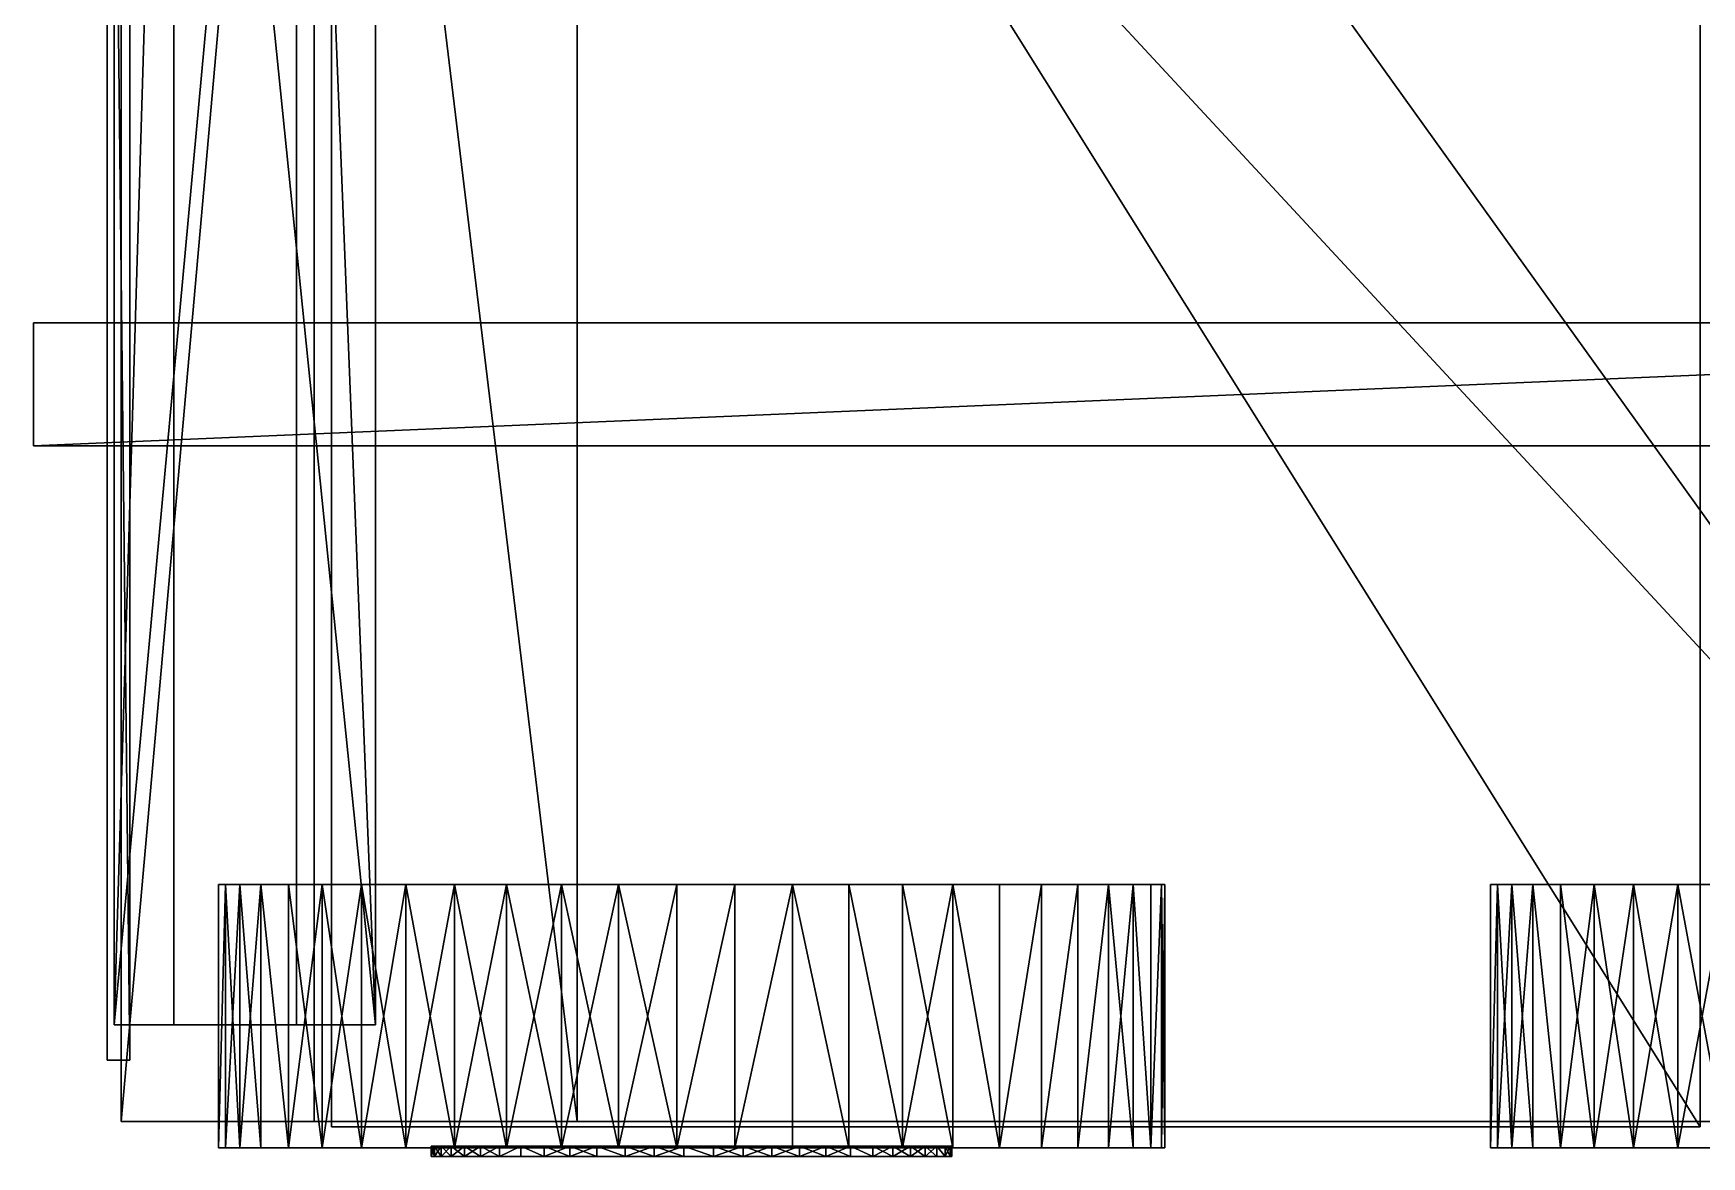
# Model space of a CAD drawing. Header units: millimetres. Extents: x -3100 to 14040, y -1280 to 1295.
# Drawn here: x -3100 to -1198, y -1280 to 0 of the extents above; entities that cross this region are included whole.
import ezdxf

# ---------------------------------------------------------------- set-up
doc = ezdxf.new("R2010")
doc.units = ezdxf.units.MM

msp = doc.modelspace()

# ---------------------------------------------------------------- linework, layer by layer
at = {"layer": 'CAD_75LAB'}
for points in [[(-3000, 1240, 620), (-700, -1240, 620), (-3000, -1240, 620)], [(-3000, 1240, 620), (-700, 1240, 620), (-700, -1240, 620)], [(-2780, 1240, 3240), (-3000, 1240, 1720), (-3000, -1240, 1720)], [(-2780, 1240, 3240), (-3000, -1240, 1720), (-2780, -1240, 3240)], [(-3000, 1240, 1720), (-3000, 1240, 620), (-3000, -1240, 620)], [(-3000, 1240, 1720), (-3000, -1240, 620), (-3000, -1240, 1720)], [(-2780, 1240, 3240), (-2780, -1240, 3240), (-2480, -1240, 3500)], [(-2480, 1240, 3500), (-2780, 1240, 3240), (-2480, -1240, 3500)], [(-2760, -1246, 3220), (-2760, 1246, 1870), (-2760, -1246, 1870)], [(-2760, -1246, 3220), (-2760, 1246, 3220), (-2760, 1246, 1870)], [(-2760, 1246, 1870), (-1200, -1246, 1870), (-2760, -1246, 1870)], [(-1200, 1246, 1870), (-1200, -1246, 1870), (-2760, 1246, 1870)], [(-2760, 1246, 3220), (-2760, -1246, 3220), (-1200, -1246, 3220)], [(-1200, 1246, 3220), (-2760, 1246, 3220), (-1200, -1246, 3220)], [(-2480, 1240, 3500), (-2480, -1240, 3500), (-700, -1240, 3500)], [(-700, 1240, 3500), (-2480, 1240, 3500), (-700, -1240, 3500)], [(-1200, -1246, 3220), (-1200, -1246, 1870), (-1200, 1246, 1870)], [(-1200, -1246, 3220), (-1200, 1246, 1870), (-1200, 1246, 3220)], [(-3016, -1170, 750), (-3016, 1170, 1040), (-3016, 1170, 750)], [(-3016, -1170, 1040), (-3016, 1170, 1040), (-3016, -1170, 750)], [(-3016, 1170, 750), (-2990, -1170, 750), (-3016, -1170, 750)], [(-2990, 1170, 750), (-2990, -1170, 750), (-3016, 1170, 750)], [(-3016, 1170, 1040), (-3016, -1170, 1040), (-2990, -1170, 1040)], [(-2990, 1170, 1040), (-3016, 1170, 1040), (-2990, -1170, 1040)], [(-2990, -1170, 750), (-2990, 1170, 750), (-2990, 1170, 1040)], [(-2990, -1170, 1040), (-2990, -1170, 750), (-2990, 1170, 1040)], [(-3008, -1130, 1830), (-3008, 1130, 1830), (-2940, 1130, 1830)], [(-2940, -1130, 1830), (-3008, -1130, 1830), (-2940, 1130, 1830)], [(-3008, -1130, 1830), (-2800, 1130, 3220), (-3008, 1130, 1830)], [(-3008, -1130, 1830), (-2800, -1130, 3220), (-2800, 1130, 3220)], [(-2710, -1130, 3220), (-2940, -1130, 1830), (-2940, 1130, 1830)], [(-2710, -1130, 3220), (-2940, 1130, 1830), (-2710, 1130, 3220)], [(-2710, -1130, 3220), (-2710, 1130, 3220), (-2800, 1130, 3220)], [(-2800, -1130, 3220), (-2710, -1130, 3220), (-2800, 1130, 3220)], [(-3100, -470, 1000), (-3100, -330, 700), (-3100, -470, 700)], [(-3100, -470, 1000), (-3100, -330, 1000), (-3100, -330, 700)], [(200, -330, 700), (-3100, -330, 700), (-3100, -330, 1000)], [(200, -330, 1000), (200, -330, 700), (-3100, -330, 1000)], [(200, -330, 700), (-3100, -470, 700), (-3100, -330, 700)], [(200, -330, 700), (200, -470, 700), (-3100, -470, 700)], [(200, -330, 1000), (-3100, -330, 1000), (-3100, -470, 1000)], [(200, -330, 1000), (-3100, -470, 1000), (200, -470, 1000)], [(200, -470, 700), (-3100, -470, 1000), (-3100, -470, 700)], [(200, -470, 1000), (-3100, -470, 1000), (200, -470, 700)], [(-2888.98, -1270, 573.24), (-2880.81, -1270, 639.22), (-2880.81, -970, 639.22)], [(-2888.98, -1270, 573.24), (-2880.81, -970, 639.22), (-2888.98, -970, 573.24)], [(-2888.98, -1270, 506.76), (-2888.98, -1270, 573.24), (-2888.98, -970, 573.24)], [(-2888.98, -1270, 506.76), (-2888.98, -970, 573.24), (-2888.98, -970, 506.76)], [(-2888.98, -1270, 506.76), (-2888.98, -970, 506.76), (-2880.81, -970, 440.78)], [(-2880.81, -1270, 440.78), (-2888.98, -1270, 506.76), (-2880.81, -970, 440.78)], [(-2888.98, -970, 506.76), (-2864.59, -970, 376.3), (-2880.81, -970, 440.78)], [(-2888.98, -970, 506.76), (-2840.57, -970, 314.3), (-2864.59, -970, 376.3)], [(-2880.81, -970, 639.22), (-2888.98, -970, 506.76), (-2888.98, -970, 573.24)], [(-2880.81, -970, 639.22), (-2840.57, -970, 314.3), (-2888.98, -970, 506.76)], [(-2880.81, -1270, 639.22), (-2864.59, -1270, 703.7), (-2864.59, -970, 703.7)], [(-2880.81, -1270, 639.22), (-2864.59, -970, 703.7), (-2880.81, -970, 639.22)], [(-2864.59, -1270, 376.3), (-2880.81, -1270, 440.78), (-2880.81, -970, 440.78)], [(-2864.59, -1270, 376.3), (-2880.81, -970, 440.78), (-2864.59, -970, 376.3)], [(-2880.81, -970, 639.22), (-2725.91, -970, 152.33), (-2840.57, -970, 314.3)], [(-2675.42, -970, 970.93), (-2880.81, -970, 639.22), (-2864.59, -970, 703.7)], [(-2300.18, -970, 1077.7), (-2880.81, -970, 639.22), (-2675.42, -970, 970.93)], [(-2300.18, -970, 1077.7), (-2725.91, -970, 152.33), (-2880.81, -970, 639.22)], [(-2864.59, -1270, 703.7), (-2840.57, -970, 765.7), (-2864.59, -970, 703.7)], [(-2864.59, -1270, 703.7), (-2840.57, -1270, 765.7), (-2840.57, -970, 765.7)], [(-2840.57, -1270, 314.3), (-2864.59, -1270, 376.3), (-2864.59, -970, 376.3)], [(-2840.57, -1270, 314.3), (-2864.59, -970, 376.3), (-2840.57, -970, 314.3)], [(-2809.12, -970, 824.27), (-2864.59, -970, 703.7), (-2840.57, -970, 765.7)], [(-2675.42, -970, 970.93), (-2864.59, -970, 703.7), (-2809.12, -970, 824.27)], [(-2809.12, -1270, 824.27), (-2809.12, -970, 824.27), (-2840.57, -970, 765.7)], [(-2840.57, -1270, 765.7), (-2809.12, -1270, 824.27), (-2840.57, -970, 765.7)], [(-2809.12, -1270, 255.73), (-2840.57, -1270, 314.3), (-2840.57, -970, 314.3)], [(-2809.12, -1270, 255.73), (-2840.57, -970, 314.3), (-2809.12, -970, 255.73)], [(-2840.57, -970, 314.3), (-2725.91, -970, 152.33), (-2809.12, -970, 255.73)], [(-2809.12, -1270, 824.27), (-2770.7, -970, 878.54), (-2809.12, -970, 824.27)], [(-2809.12, -1270, 824.27), (-2770.7, -1270, 878.54), (-2770.7, -970, 878.54)], [(-2770.7, -1270, 201.46), (-2809.12, -1270, 255.73), (-2809.12, -970, 255.73)], [(-2770.7, -1270, 201.46), (-2809.12, -970, 255.73), (-2770.7, -970, 201.46)], [(-2809.12, -970, 255.73), (-2725.91, -970, 152.33), (-2770.7, -970, 201.46)], [(-2675.42, -970, 970.93), (-2809.12, -970, 824.27), (-2770.7, -970, 878.54)], [(-2770.7, -1270, 878.54), (-2725.91, -970, 927.67), (-2770.7, -970, 878.54)], [(-2770.7, -1270, 878.54), (-2725.91, -1270, 927.67), (-2725.91, -970, 927.67)], [(-2725.91, -1270, 152.33), (-2770.7, -1270, 201.46), (-2770.7, -970, 201.46)], [(-2725.91, -1270, 152.33), (-2770.7, -970, 201.46), (-2725.91, -970, 152.33)], [(-2675.42, -970, 970.93), (-2770.7, -970, 878.54), (-2725.91, -970, 927.67)], [(-2725.91, -1270, 927.67), (-2675.42, -970, 970.93), (-2725.91, -970, 927.67)], [(-2725.91, -1270, 927.67), (-2675.42, -1270, 970.93), (-2675.42, -970, 970.93)], [(-2675.42, -1270, 109.07), (-2725.91, -1270, 152.33), (-2725.91, -970, 152.33)], [(-2675.42, -1270, 109.07), (-2725.91, -970, 152.33), (-2675.42, -970, 109.07)], [(-2620, -970, 72.35), (-2675.42, -970, 109.07), (-2725.91, -970, 152.33)], [(-2560.48, -970, 42.71), (-2620, -970, 72.35), (-2725.91, -970, 152.33)], [(-2300.18, -970, 2.3), (-2560.48, -970, 42.71), (-2725.91, -970, 152.33)], [(-1814.09, -970, 606.36), (-2725.91, -970, 152.33), (-2300.18, -970, 1077.7)], [(-1814.09, -970, 606.36), (-2300.18, -970, 2.3), (-2725.91, -970, 152.33)], [(-2675.42, -1270, 970.93), (-2620, -970, 1007.65), (-2675.42, -970, 970.93)], [(-2675.42, -1270, 970.93), (-2620, -1270, 1007.65), (-2620, -970, 1007.65)], [(-2620, -1270, 72.35), (-2675.42, -1270, 109.07), (-2675.42, -970, 109.07)], [(-2620, -1270, 72.35), (-2675.42, -970, 109.07), (-2620, -970, 72.35)], [(-2300.18, -970, 1077.7), (-2675.42, -970, 970.93), (-2620, -970, 1007.65)], [(-2620, -1270, 1007.65), (-2560.48, -970, 1037.29), (-2620, -970, 1007.65)], [(-2620, -1270, 1007.65), (-2560.48, -1270, 1037.29), (-2560.48, -970, 1037.29)], [(-2560.48, -1270, 42.71), (-2620, -1270, 72.35), (-2620, -970, 72.35)], [(-2560.48, -1270, 42.71), (-2620, -970, 72.35), (-2560.48, -970, 42.71)], [(-2497.78, -970, 1059.39), (-2620, -970, 1007.65), (-2560.48, -970, 1037.29)], [(-2300.18, -970, 1077.7), (-2620, -970, 1007.65), (-2497.78, -970, 1059.39)], [(-2497.78, -1270, 1059.39), (-2497.78, -970, 1059.39), (-2560.48, -970, 1037.29)], [(-2560.48, -1270, 1037.29), (-2497.78, -1270, 1059.39), (-2560.48, -970, 1037.29)], [(-2560.48, -1270, 42.71), (-2560.48, -970, 42.71), (-2497.78, -970, 20.61)], [(-2497.78, -1270, 20.61), (-2560.48, -1270, 42.71), (-2497.78, -970, 20.61)], [(-2300.18, -970, 2.3), (-2497.78, -970, 20.61), (-2560.48, -970, 42.71)], [(-2497.78, -1270, 1059.39), (-2432.83, -970, 1073.61), (-2497.78, -970, 1059.39)], [(-2497.78, -1270, 1059.39), (-2432.83, -1270, 1073.61), (-2432.83, -970, 1073.61)], [(-2432.83, -1270, 6.39), (-2497.78, -1270, 20.61), (-2497.78, -970, 20.61)], [(-2432.83, -1270, 6.39), (-2497.78, -970, 20.61), (-2432.83, -970, 6.39)], [(-2300.18, -970, 2.3), (-2432.83, -970, 6.39), (-2497.78, -970, 20.61)], [(-2366.63, -970, 1079.74), (-2497.78, -970, 1059.39), (-2432.83, -970, 1073.61)], [(-2300.18, -970, 1077.7), (-2497.78, -970, 1059.39), (-2366.63, -970, 1079.74)], [(-2432.83, -1270, 1073.61), (-2366.63, -1270, 1079.74), (-2366.63, -970, 1079.74)], [(-2432.83, -1270, 1073.61), (-2366.63, -970, 1079.74), (-2432.83, -970, 1073.61)], [(-2366.63, -1270, 0.26), (-2432.83, -1270, 6.39), (-2432.83, -970, 6.39)], [(-2366.63, -1270, 0.26), (-2432.83, -970, 6.39), (-2366.63, -970, 0.26)], [(-2300.18, -970, 2.3), (-2366.63, -970, 0.26), (-2432.83, -970, 6.39)], [(-2366.63, -1270, 1079.74), (-2300.18, -1270, 1077.7), (-2300.18, -970, 1077.7)], [(-2366.63, -1270, 1079.74), (-2300.18, -970, 1077.7), (-2366.63, -970, 1079.74)], [(-2366.63, -1270, 0.26), (-2366.63, -970, 0.26), (-2300.18, -970, 2.3)], [(-2300.18, -1270, 2.3), (-2366.63, -1270, 0.26), (-2300.18, -970, 2.3)], [(-2300.18, -1270, 1077.7), (-2234.48, -1270, 1067.5), (-2234.48, -970, 1067.5)], [(-2300.18, -1270, 1077.7), (-2234.48, -970, 1067.5), (-2300.18, -970, 1077.7)], [(-2300.18, -1270, 2.3), (-2300.18, -970, 2.3), (-2234.48, -970, 12.5)], [(-2234.48, -1270, 12.5), (-2300.18, -1270, 2.3), (-2234.48, -970, 12.5)], [(-2051.72, -970, 89.85), (-2234.48, -970, 12.5), (-2300.18, -970, 2.3)], [(-1814.09, -970, 606.36), (-2051.72, -970, 89.85), (-2300.18, -970, 2.3)], [(-2109.3, -970, 1023.39), (-2300.18, -970, 1077.7), (-2234.48, -970, 1067.5)], [(-2051.72, -970, 990.15), (-2300.18, -970, 1077.7), (-2109.3, -970, 1023.39)], [(-1950.94, -970, 903.8), (-2300.18, -970, 1077.7), (-2051.72, -970, 990.15)], [(-1950.94, -970, 903.8), (-1814.09, -970, 606.36), (-2300.18, -970, 1077.7)], [(-2170.53, -1270, 1049.3), (-2170.53, -970, 1049.3), (-2234.48, -970, 1067.5)], [(-2234.48, -1270, 1067.5), (-2170.53, -1270, 1049.3), (-2234.48, -970, 1067.5)], [(-2170.53, -1270, 30.7), (-2234.48, -1270, 12.5), (-2234.48, -970, 12.5)], [(-2170.53, -1270, 30.7), (-2234.48, -970, 12.5), (-2170.53, -970, 30.7)], [(-2051.72, -970, 89.85), (-2170.53, -970, 30.7), (-2234.48, -970, 12.5)], [(-2109.3, -970, 1023.39), (-2234.48, -970, 1067.5), (-2170.53, -970, 1049.3)], [(-2109.3, -1270, 1023.39), (-2109.3, -970, 1023.39), (-2170.53, -970, 1049.3)], [(-2170.53, -1270, 1049.3), (-2109.3, -1270, 1023.39), (-2170.53, -970, 1049.3)], [(-2109.3, -1270, 56.61), (-2170.53, -1270, 30.7), (-2170.53, -970, 30.7)], [(-2109.3, -1270, 56.61), (-2170.53, -970, 30.7), (-2109.3, -970, 56.61)], [(-2051.72, -970, 89.85), (-2109.3, -970, 56.61), (-2170.53, -970, 30.7)], [(-2109.3, -1270, 1023.39), (-2051.72, -1270, 990.15), (-2051.72, -970, 990.15)], [(-2109.3, -1270, 1023.39), (-2051.72, -970, 990.15), (-2109.3, -970, 1023.39)], [(-2051.72, -1270, 89.85), (-2109.3, -1270, 56.61), (-2109.3, -970, 56.61)], [(-2051.72, -1270, 89.85), (-2109.3, -970, 56.61), (-2051.72, -970, 89.85)], [(-1998.67, -1270, 950.08), (-1998.67, -970, 950.08), (-2051.72, -970, 990.15)], [(-2051.72, -1270, 990.15), (-1998.67, -1270, 950.08), (-2051.72, -970, 990.15)], [(-1998.67, -1270, 129.92), (-2051.72, -1270, 89.85), (-2051.72, -970, 89.85)], [(-1998.67, -1270, 129.92), (-2051.72, -970, 89.85), (-1998.67, -970, 129.92)], [(-1814.09, -970, 606.36), (-1998.67, -970, 129.92), (-2051.72, -970, 89.85)], [(-1950.94, -970, 903.8), (-2051.72, -970, 990.15), (-1998.67, -970, 950.08)], [(-1998.67, -1270, 950.08), (-1950.94, -1270, 903.8), (-1950.94, -970, 903.8)], [(-1998.67, -1270, 950.08), (-1950.94, -970, 903.8), (-1998.67, -970, 950.08)], [(-1998.67, -1270, 129.92), (-1998.67, -970, 129.92), (-1950.94, -970, 176.2)], [(-1950.94, -1270, 176.2), (-1998.67, -1270, 129.92), (-1950.94, -970, 176.2)], [(-1909.25, -970, 228), (-1950.94, -970, 176.2), (-1998.67, -970, 129.92)], [(-1814.09, -970, 606.36), (-1909.25, -970, 228), (-1998.67, -970, 129.92)], [(-1950.94, -1270, 903.8), (-1909.25, -1270, 852), (-1909.25, -970, 852)], [(-1950.94, -1270, 903.8), (-1909.25, -970, 852), (-1950.94, -970, 903.8)], [(-1950.94, -1270, 176.2), (-1950.94, -970, 176.2), (-1909.25, -970, 228)], [(-1909.25, -1270, 228), (-1950.94, -1270, 176.2), (-1909.25, -970, 228)], [(-1950.94, -970, 903.8), (-1846.46, -970, 735.07), (-1814.09, -970, 606.36)], [(-1950.94, -970, 903.8), (-1909.25, -970, 852), (-1846.46, -970, 735.07)], [(-1909.25, -1270, 852), (-1874.25, -1270, 795.47), (-1874.25, -970, 795.47)], [(-1909.25, -1270, 852), (-1874.25, -970, 795.47), (-1909.25, -970, 852)], [(-1909.25, -1270, 228), (-1909.25, -970, 228), (-1874.25, -970, 284.53)], [(-1874.25, -1270, 284.53), (-1909.25, -1270, 228), (-1874.25, -970, 284.53)], [(-1814.09, -970, 606.36), (-1874.25, -970, 284.53), (-1909.25, -970, 228)], [(-1909.25, -970, 852), (-1874.25, -970, 795.47), (-1846.46, -970, 735.07)], [(-1874.25, -1270, 795.47), (-1846.46, -1270, 735.07), (-1846.46, -970, 735.07)], [(-1874.25, -1270, 795.47), (-1846.46, -970, 735.07), (-1874.25, -970, 795.47)], [(-1846.46, -1270, 344.93), (-1874.25, -1270, 284.53), (-1874.25, -970, 284.53)], [(-1846.46, -1270, 344.93), (-1874.25, -970, 284.53), (-1846.46, -970, 344.93)], [(-1826.31, -970, 408.29), (-1846.46, -970, 344.93), (-1874.25, -970, 284.53)], [(-1810, -970, 540), (-1826.31, -970, 408.29), (-1874.25, -970, 284.53)], [(-1814.09, -970, 606.36), (-1810, -970, 540), (-1874.25, -970, 284.53)], [(-1826.31, -1270, 671.71), (-1826.31, -970, 671.71), (-1846.46, -970, 735.07)], [(-1846.46, -1270, 735.07), (-1826.31, -1270, 671.71), (-1846.46, -970, 735.07)], [(-1826.31, -1270, 408.29), (-1846.46, -970, 344.93), (-1826.31, -970, 408.29)], [(-1826.31, -1270, 408.29), (-1846.46, -1270, 344.93), (-1846.46, -970, 344.93)], [(-1846.46, -970, 735.07), (-1826.31, -970, 671.71), (-1814.09, -970, 606.36)], [(-1826.31, -1270, 671.71), (-1814.09, -1270, 606.36), (-1814.09, -970, 606.36)], [(-1826.31, -1270, 671.71), (-1814.09, -970, 606.36), (-1826.31, -970, 671.71)], [(-1826.31, -1270, 408.29), (-1826.31, -970, 408.29), (-1814.09, -970, 473.64)], [(-1814.09, -1270, 473.64), (-1826.31, -1270, 408.29), (-1814.09, -970, 473.64)], [(-1810, -970, 540), (-1814.09, -970, 473.64), (-1826.31, -970, 408.29)], [(-1810, -1270, 540), (-1810, -970, 540), (-1814.09, -970, 606.36)], [(-1814.09, -1270, 606.36), (-1810, -1270, 540), (-1814.09, -970, 606.36)], [(-1814.09, -1270, 473.64), (-1814.09, -970, 473.64), (-1810, -970, 540)], [(-1810, -1270, 540), (-1814.09, -1270, 473.64), (-1810, -970, 540)], [(-1438.98, -1270, 573.24), (-1430.81, -1270, 639.22), (-1430.81, -970, 639.22)], [(-1438.98, -1270, 573.24), (-1430.81, -970, 639.22), (-1438.98, -970, 573.24)], [(-1438.98, -1270, 506.76), (-1438.98, -1270, 573.24), (-1438.98, -970, 573.24)], [(-1438.98, -1270, 506.76), (-1438.98, -970, 573.24), (-1438.98, -970, 506.76)], [(-1438.98, -1270, 506.76), (-1438.98, -970, 506.76), (-1430.81, -970, 440.78)], [(-1430.81, -1270, 440.78), (-1438.98, -1270, 506.76), (-1430.81, -970, 440.78)], [(-1438.98, -970, 506.76), (-1414.59, -970, 376.3), (-1430.81, -970, 440.78)], [(-1438.98, -970, 506.76), (-1390.57, -970, 314.3), (-1414.59, -970, 376.3)], [(-1430.81, -970, 639.22), (-1438.98, -970, 506.76), (-1438.98, -970, 573.24)], [(-1430.81, -970, 639.22), (-1390.57, -970, 314.3), (-1438.98, -970, 506.76)], [(-1430.81, -1270, 639.22), (-1414.59, -1270, 703.7), (-1414.59, -970, 703.7)], [(-1430.81, -1270, 639.22), (-1414.59, -970, 703.7), (-1430.81, -970, 639.22)], [(-1414.59, -1270, 376.3), (-1430.81, -1270, 440.78), (-1430.81, -970, 440.78)], [(-1414.59, -1270, 376.3), (-1430.81, -970, 440.78), (-1414.59, -970, 376.3)], [(-1430.81, -970, 639.22), (-1275.91, -970, 152.33), (-1390.57, -970, 314.3)], [(-1225.42, -970, 970.93), (-1430.81, -970, 639.22), (-1414.59, -970, 703.7)], [(-850.18, -970, 1077.7), (-1430.81, -970, 639.22), (-1225.42, -970, 970.93)], [(-850.18, -970, 1077.7), (-1275.91, -970, 152.33), (-1430.81, -970, 639.22)], [(-1414.59, -1270, 703.7), (-1390.57, -970, 765.7), (-1414.59, -970, 703.7)], [(-1414.59, -1270, 703.7), (-1390.57, -1270, 765.7), (-1390.57, -970, 765.7)], [(-1390.57, -1270, 314.3), (-1414.59, -1270, 376.3), (-1414.59, -970, 376.3)], [(-1390.57, -1270, 314.3), (-1414.59, -970, 376.3), (-1390.57, -970, 314.3)], [(-1359.12, -970, 824.27), (-1414.59, -970, 703.7), (-1390.57, -970, 765.7)], [(-1225.42, -970, 970.93), (-1414.59, -970, 703.7), (-1359.12, -970, 824.27)], [(-1359.12, -1270, 824.27), (-1359.12, -970, 824.27), (-1390.57, -970, 765.7)], [(-1390.57, -1270, 765.7), (-1359.12, -1270, 824.27), (-1390.57, -970, 765.7)], [(-1359.12, -1270, 255.73), (-1390.57, -1270, 314.3), (-1390.57, -970, 314.3)], [(-1359.12, -1270, 255.73), (-1390.57, -970, 314.3), (-1359.12, -970, 255.73)], [(-1390.57, -970, 314.3), (-1275.91, -970, 152.33), (-1359.12, -970, 255.73)], [(-1359.12, -1270, 824.27), (-1320.7, -970, 878.54), (-1359.12, -970, 824.27)], [(-1359.12, -1270, 824.27), (-1320.7, -1270, 878.54), (-1320.7, -970, 878.54)], [(-1320.7, -1270, 201.46), (-1359.12, -1270, 255.73), (-1359.12, -970, 255.73)], [(-1320.7, -1270, 201.46), (-1359.12, -970, 255.73), (-1320.7, -970, 201.46)], [(-1359.12, -970, 255.73), (-1275.91, -970, 152.33), (-1320.7, -970, 201.46)], [(-1225.42, -970, 970.93), (-1359.12, -970, 824.27), (-1320.7, -970, 878.54)], [(-1320.7, -1270, 878.54), (-1275.91, -970, 927.67), (-1320.7, -970, 878.54)], [(-1320.7, -1270, 878.54), (-1275.91, -1270, 927.67), (-1275.91, -970, 927.67)], [(-1275.91, -1270, 152.33), (-1320.7, -1270, 201.46), (-1320.7, -970, 201.46)], [(-1275.91, -1270, 152.33), (-1320.7, -970, 201.46), (-1275.91, -970, 152.33)], [(-1225.42, -970, 970.93), (-1320.7, -970, 878.54), (-1275.91, -970, 927.67)], [(-1275.91, -1270, 927.67), (-1225.42, -970, 970.93), (-1275.91, -970, 927.67)], [(-1275.91, -1270, 927.67), (-1225.42, -1270, 970.93), (-1225.42, -970, 970.93)], [(-1225.42, -1270, 109.07), (-1275.91, -1270, 152.33), (-1275.91, -970, 152.33)], [(-1225.42, -1270, 109.07), (-1275.91, -970, 152.33), (-1225.42, -970, 109.07)], [(-1170, -970, 72.35), (-1225.42, -970, 109.07), (-1275.91, -970, 152.33)], [(-1110.48, -970, 42.71), (-1170, -970, 72.35), (-1275.91, -970, 152.33)], [(-850.18, -970, 2.3), (-1110.48, -970, 42.71), (-1275.91, -970, 152.33)], [(-364.09, -970, 606.36), (-1275.91, -970, 152.33), (-850.18, -970, 1077.7)], [(-364.09, -970, 606.36), (-850.18, -970, 2.3), (-1275.91, -970, 152.33)], [(-1225.42, -1270, 970.93), (-1170, -970, 1007.65), (-1225.42, -970, 970.93)], [(-1225.42, -1270, 970.93), (-1170, -1270, 1007.65), (-1170, -970, 1007.65)], [(-1170, -1270, 72.35), (-1225.42, -1270, 109.07), (-1225.42, -970, 109.07)], [(-1170, -1270, 72.35), (-1225.42, -970, 109.07), (-1170, -970, 72.35)], [(-850.18, -970, 1077.7), (-1225.42, -970, 970.93), (-1170, -970, 1007.65)], [(-2800, -1130, 3220), (-3008, -1130, 1830), (-2940, -1130, 1830)], [(-2710, -1130, 3220), (-2800, -1130, 3220), (-2940, -1130, 1830)], [(-2990, -1170, 1040), (-3016, -1170, 750), (-2990, -1170, 750)], [(-2990, -1170, 1040), (-3016, -1170, 1040), (-3016, -1170, 750)], [(-3000, -1240, 1720), (-3000, -1240, 620), (-700, -1240, 620)], [(-3000, -1240, 1720), (-700, -1240, 620), (-700, -1240, 3500)], [(-2480, -1240, 3500), (-3000, -1240, 1720), (-700, -1240, 3500)], [(-2780, -1240, 3240), (-3000, -1240, 1720), (-2480, -1240, 3500)], [(-1200, -1246, 1870), (-2760, -1246, 3220), (-2760, -1246, 1870)], [(-1200, -1246, 3220), (-2760, -1246, 3220), (-1200, -1246, 1870)], [(-2888.98, -1270, 506.76), (-2880.81, -1270, 440.78), (-2864.59, -1270, 376.3)], [(-2888.98, -1270, 506.76), (-2864.59, -1270, 376.3), (-2840.57, -1270, 314.3)], [(-2880.81, -1270, 639.22), (-2888.98, -1270, 573.24), (-2888.98, -1270, 506.76)], [(-2880.81, -1270, 639.22), (-2888.98, -1270, 506.76), (-2840.57, -1270, 314.3)], [(-2880.81, -1270, 639.22), (-2840.57, -1270, 314.3), (-2725.91, -1270, 152.33)], [(-2675.42, -1270, 970.93), (-2864.59, -1270, 703.7), (-2880.81, -1270, 639.22)], [(-2300.18, -1270, 1077.7), (-2675.42, -1270, 970.93), (-2880.81, -1270, 639.22)], [(-2300.18, -1270, 1077.7), (-2880.81, -1270, 639.22), (-2725.91, -1270, 152.33)], [(-2809.12, -1270, 824.27), (-2840.57, -1270, 765.7), (-2864.59, -1270, 703.7)], [(-2675.42, -1270, 970.93), (-2809.12, -1270, 824.27), (-2864.59, -1270, 703.7)], [(-2840.57, -1270, 314.3), (-2809.12, -1270, 255.73), (-2725.91, -1270, 152.33)], [(-2809.12, -1270, 255.73), (-2770.7, -1270, 201.46), (-2725.91, -1270, 152.33)], [(-2675.42, -1270, 970.93), (-2770.7, -1270, 878.54), (-2809.12, -1270, 824.27)], [(-2675.42, -1270, 970.93), (-2725.91, -1270, 927.67), (-2770.7, -1270, 878.54)], [(-2620, -1270, 72.35), (-2725.91, -1270, 152.33), (-2675.42, -1270, 109.07)], [(-2560.48, -1270, 42.71), (-2725.91, -1270, 152.33), (-2620, -1270, 72.35)], [(-2300.18, -1270, 2.3), (-2725.91, -1270, 152.33), (-2560.48, -1270, 42.71)], [(-1814.09, -1270, 606.36), (-2300.18, -1270, 1077.7), (-2725.91, -1270, 152.33)], [(-1814.09, -1270, 606.36), (-2725.91, -1270, 152.33), (-2300.18, -1270, 2.3)], [(-2300.18, -1270, 1077.7), (-2620, -1270, 1007.65), (-2675.42, -1270, 970.93)], [(-2646.52, -1280, 556.96), (-2642.65, -1280, 590.65), (-2642.65, -1268, 590.65)], [(-2646.52, -1280, 556.96), (-2642.65, -1268, 590.65), (-2646.52, -1268, 556.96)], [(-2646.52, -1280, 556.96), (-2646.52, -1268, 556.96), (-2646.52, -1268, 523.04)], [(-2646.52, -1280, 523.04), (-2646.52, -1280, 556.96), (-2646.52, -1268, 523.04)], [(-2642.65, -1280, 489.35), (-2646.52, -1280, 523.04), (-2646.52, -1268, 523.04)], [(-2642.65, -1280, 489.35), (-2646.52, -1268, 523.04), (-2642.65, -1268, 489.35)], [(-2646.52, -1268, 556.96), (-2642.65, -1268, 489.35), (-2646.52, -1268, 523.04)], [(-2646.52, -1268, 556.96), (-2634.97, -1268, 456.33), (-2642.65, -1268, 489.35)], [(-2646.52, -1268, 556.96), (-2623.57, -1268, 424.39), (-2634.97, -1268, 456.33)], [(-2634.97, -1268, 623.67), (-2646.52, -1268, 556.96), (-2642.65, -1268, 590.65)], [(-2568.81, -1268, 740.82), (-2646.52, -1268, 556.96), (-2634.97, -1268, 623.67)], [(-2488.6, -1268, 802.68), (-2646.52, -1268, 556.96), (-2568.81, -1268, 740.82)], [(-2488.6, -1268, 802.68), (-2623.57, -1268, 424.39), (-2646.52, -1268, 556.96)], [(-2642.65, -1280, 590.65), (-2634.97, -1280, 623.67), (-2634.97, -1268, 623.67)], [(-2642.65, -1280, 590.65), (-2634.97, -1268, 623.67), (-2642.65, -1268, 590.65)], [(-2634.97, -1280, 456.33), (-2642.65, -1280, 489.35), (-2642.65, -1268, 489.35)], [(-2634.97, -1280, 456.33), (-2642.65, -1268, 489.35), (-2634.97, -1268, 456.33)], [(-2634.97, -1280, 623.67), (-2623.57, -1280, 655.61), (-2623.57, -1268, 655.61)], [(-2634.97, -1280, 623.67), (-2623.57, -1268, 655.61), (-2634.97, -1268, 623.67)], [(-2623.57, -1280, 424.39), (-2634.97, -1280, 456.33), (-2634.97, -1268, 456.33)], [(-2623.57, -1280, 424.39), (-2634.97, -1268, 456.33), (-2623.57, -1268, 424.39)], [(-2590.28, -1268, 714.57), (-2634.97, -1268, 623.67), (-2623.57, -1268, 655.61)], [(-2568.81, -1268, 740.82), (-2634.97, -1268, 623.67), (-2590.28, -1268, 714.57)], [(-2623.57, -1280, 655.61), (-2608.61, -1280, 686.04), (-2608.61, -1268, 686.04)], [(-2623.57, -1280, 655.61), (-2608.61, -1268, 686.04), (-2623.57, -1268, 655.61)], [(-2608.61, -1280, 393.96), (-2623.57, -1280, 424.39), (-2623.57, -1268, 424.39)], [(-2608.61, -1280, 393.96), (-2623.57, -1268, 424.39), (-2608.61, -1268, 393.96)], [(-2623.57, -1268, 424.39), (-2590.28, -1268, 365.43), (-2608.61, -1268, 393.96)], [(-2623.57, -1268, 424.39), (-2568.81, -1268, 339.18), (-2590.28, -1268, 365.43)], [(-2590.28, -1268, 714.57), (-2623.57, -1268, 655.61), (-2608.61, -1268, 686.04)], [(-2488.6, -1268, 802.68), (-2568.81, -1268, 339.18), (-2623.57, -1268, 424.39)], [(-2497.78, -1270, 1059.39), (-2560.48, -1270, 1037.29), (-2620, -1270, 1007.65)], [(-2300.18, -1270, 1077.7), (-2497.78, -1270, 1059.39), (-2620, -1270, 1007.65)], [(-2590.28, -1280, 714.57), (-2590.28, -1268, 714.57), (-2608.61, -1268, 686.04)], [(-2608.61, -1280, 686.04), (-2590.28, -1280, 714.57), (-2608.61, -1268, 686.04)], [(-2608.61, -1280, 393.96), (-2608.61, -1268, 393.96), (-2590.28, -1268, 365.43)], [(-2590.28, -1280, 365.43), (-2608.61, -1280, 393.96), (-2590.28, -1268, 365.43)], [(-2590.28, -1280, 714.57), (-2568.81, -1280, 740.82), (-2568.81, -1268, 740.82)], [(-2590.28, -1280, 714.57), (-2568.81, -1268, 740.82), (-2590.28, -1268, 714.57)], [(-2568.81, -1280, 339.18), (-2590.28, -1280, 365.43), (-2590.28, -1268, 365.43)], [(-2568.81, -1280, 339.18), (-2590.28, -1268, 365.43), (-2568.81, -1268, 339.18)], [(-2568.81, -1280, 740.82), (-2544.49, -1268, 764.46), (-2568.81, -1268, 740.82)], [(-2568.81, -1280, 740.82), (-2544.49, -1280, 764.46), (-2544.49, -1268, 764.46)], [(-2568.81, -1280, 339.18), (-2568.81, -1268, 339.18), (-2544.49, -1268, 315.54)], [(-2544.49, -1280, 315.54), (-2568.81, -1280, 339.18), (-2544.49, -1268, 315.54)], [(-2517.64, -1268, 294.83), (-2544.49, -1268, 315.54), (-2568.81, -1268, 339.18)], [(-2488.6, -1268, 277.32), (-2517.64, -1268, 294.83), (-2568.81, -1268, 339.18)], [(-2488.6, -1268, 802.68), (-2568.81, -1268, 740.82), (-2544.49, -1268, 764.46)], [(-2488.6, -1268, 802.68), (-2488.6, -1268, 277.32), (-2568.81, -1268, 339.18)], [(-2300.18, -1270, 2.3), (-2560.48, -1270, 42.71), (-2497.78, -1270, 20.61)], [(-2517.64, -1280, 785.17), (-2517.64, -1268, 785.17), (-2544.49, -1268, 764.46)], [(-2544.49, -1280, 764.46), (-2517.64, -1280, 785.17), (-2544.49, -1268, 764.46)], [(-2517.64, -1280, 294.83), (-2544.49, -1280, 315.54), (-2544.49, -1268, 315.54)], [(-2517.64, -1280, 294.83), (-2544.49, -1268, 315.54), (-2517.64, -1268, 294.83)], [(-2488.6, -1268, 802.68), (-2544.49, -1268, 764.46), (-2517.64, -1268, 785.17)], [(-2488.6, -1280, 802.68), (-2488.6, -1268, 802.68), (-2517.64, -1268, 785.17)], [(-2517.64, -1280, 785.17), (-2488.6, -1280, 802.68), (-2517.64, -1268, 785.17)], [(-2517.64, -1280, 294.83), (-2517.64, -1268, 294.83), (-2488.6, -1268, 277.32)], [(-2488.6, -1280, 277.32), (-2517.64, -1280, 294.83), (-2488.6, -1268, 277.32)], [(-2300.18, -1270, 2.3), (-2497.78, -1270, 20.61), (-2432.83, -1270, 6.39)], [(-2366.63, -1270, 1079.74), (-2432.83, -1270, 1073.61), (-2497.78, -1270, 1059.39)], [(-2300.18, -1270, 1077.7), (-2366.63, -1270, 1079.74), (-2497.78, -1270, 1059.39)], [(-2488.6, -1280, 802.68), (-2457.75, -1268, 816.76), (-2488.6, -1268, 802.68)], [(-2488.6, -1280, 802.68), (-2457.75, -1280, 816.76), (-2457.75, -1268, 816.76)], [(-2457.75, -1280, 263.24), (-2488.6, -1280, 277.32), (-2488.6, -1268, 277.32)], [(-2457.75, -1280, 263.24), (-2488.6, -1268, 277.32), (-2457.75, -1268, 263.24)], [(-2425.5, -1268, 827.24), (-2488.6, -1268, 277.32), (-2488.6, -1268, 802.68)], [(-2425.5, -1268, 827.24), (-2488.6, -1268, 802.68), (-2457.75, -1268, 816.76)], [(-2425.5, -1268, 827.24), (-2457.75, -1268, 263.24), (-2488.6, -1268, 277.32)], [(-2425.5, -1280, 827.24), (-2425.5, -1268, 827.24), (-2457.75, -1268, 816.76)], [(-2457.75, -1280, 816.76), (-2425.5, -1280, 827.24), (-2457.75, -1268, 816.76)], [(-2425.5, -1280, 252.76), (-2457.75, -1280, 263.24), (-2457.75, -1268, 263.24)], [(-2425.5, -1280, 252.76), (-2457.75, -1268, 263.24), (-2425.5, -1268, 252.76)], [(-2358.48, -1268, 243.12), (-2425.5, -1268, 252.76), (-2457.75, -1268, 263.24)], [(-2291.02, -1268, 248.92), (-2358.48, -1268, 243.12), (-2457.75, -1268, 263.24)], [(-2226.62, -1268, 269.84), (-2291.02, -1268, 248.92), (-2457.75, -1268, 263.24)], [(-2168.64, -1268, 304.81), (-2226.62, -1268, 269.84), (-2457.75, -1268, 263.24)], [(-2226.62, -1268, 810.16), (-2457.75, -1268, 263.24), (-2425.5, -1268, 827.24)], [(-2226.62, -1268, 810.16), (-2168.64, -1268, 304.81), (-2457.75, -1268, 263.24)], [(-2300.18, -1270, 2.3), (-2432.83, -1270, 6.39), (-2366.63, -1270, 0.26)], [(-2392.27, -1280, 833.98), (-2392.27, -1268, 833.98), (-2425.5, -1268, 827.24)], [(-2425.5, -1280, 827.24), (-2392.27, -1280, 833.98), (-2425.5, -1268, 827.24)], [(-2425.5, -1280, 252.76), (-2425.5, -1268, 252.76), (-2392.27, -1268, 246.02)], [(-2392.27, -1280, 246.02), (-2425.5, -1280, 252.76), (-2392.27, -1268, 246.02)], [(-2358.48, -1268, 243.12), (-2392.27, -1268, 246.02), (-2425.5, -1268, 252.76)], [(-2324.58, -1268, 835.91), (-2425.5, -1268, 827.24), (-2392.27, -1268, 833.98)], [(-2291.02, -1268, 831.08), (-2425.5, -1268, 827.24), (-2324.58, -1268, 835.91)], [(-2226.62, -1268, 810.16), (-2425.5, -1268, 827.24), (-2291.02, -1268, 831.08)], [(-2358.48, -1280, 836.88), (-2358.48, -1268, 836.88), (-2392.27, -1268, 833.98)], [(-2392.27, -1280, 833.98), (-2358.48, -1280, 836.88), (-2392.27, -1268, 833.98)], [(-2392.27, -1280, 246.02), (-2392.27, -1268, 246.02), (-2358.48, -1268, 243.12)], [(-2358.48, -1280, 243.12), (-2392.27, -1280, 246.02), (-2358.48, -1268, 243.12)], [(-2324.58, -1268, 835.91), (-2392.27, -1268, 833.98), (-2358.48, -1268, 836.88)], [(-2324.58, -1280, 835.91), (-2324.58, -1268, 835.91), (-2358.48, -1268, 836.88)], [(-2358.48, -1280, 836.88), (-2324.58, -1280, 835.91), (-2358.48, -1268, 836.88)], [(-2324.58, -1280, 244.09), (-2358.48, -1280, 243.12), (-2358.48, -1268, 243.12)], [(-2324.58, -1280, 244.09), (-2358.48, -1268, 243.12), (-2324.58, -1268, 244.09)], [(-2291.02, -1268, 248.92), (-2324.58, -1268, 244.09), (-2358.48, -1268, 243.12)], [(-2324.58, -1280, 835.91), (-2291.02, -1268, 831.08), (-2324.58, -1268, 835.91)], [(-2324.58, -1280, 835.91), (-2291.02, -1280, 831.08), (-2291.02, -1268, 831.08)], [(-2291.02, -1280, 248.92), (-2324.58, -1280, 244.09), (-2324.58, -1268, 244.09)], [(-2291.02, -1280, 248.92), (-2324.58, -1268, 244.09), (-2291.02, -1268, 248.92)], [(-2051.72, -1270, 89.85), (-2300.18, -1270, 2.3), (-2234.48, -1270, 12.5)], [(-1814.09, -1270, 606.36), (-2300.18, -1270, 2.3), (-2051.72, -1270, 89.85)], [(-2109.3, -1270, 1023.39), (-2234.48, -1270, 1067.5), (-2300.18, -1270, 1077.7)], [(-2051.72, -1270, 990.15), (-2109.3, -1270, 1023.39), (-2300.18, -1270, 1077.7)], [(-1950.94, -1270, 903.8), (-2051.72, -1270, 990.15), (-2300.18, -1270, 1077.7)], [(-1950.94, -1270, 903.8), (-2300.18, -1270, 1077.7), (-1814.09, -1270, 606.36)], [(-2291.02, -1280, 831.08), (-2258.22, -1280, 822.46), (-2258.22, -1268, 822.46)], [(-2291.02, -1280, 831.08), (-2258.22, -1268, 822.46), (-2291.02, -1268, 831.08)], [(-2258.22, -1280, 257.54), (-2291.02, -1280, 248.92), (-2291.02, -1268, 248.92)], [(-2258.22, -1280, 257.54), (-2291.02, -1268, 248.92), (-2258.22, -1268, 257.54)], [(-2226.62, -1268, 269.84), (-2258.22, -1268, 257.54), (-2291.02, -1268, 248.92)], [(-2226.62, -1268, 810.16), (-2291.02, -1268, 831.08), (-2258.22, -1268, 822.46)], [(-2258.22, -1280, 822.46), (-2226.62, -1280, 810.16), (-2226.62, -1268, 810.16)], [(-2258.22, -1280, 822.46), (-2226.62, -1268, 810.16), (-2258.22, -1268, 822.46)], [(-2226.62, -1280, 269.84), (-2258.22, -1268, 257.54), (-2226.62, -1268, 269.84)], [(-2226.62, -1280, 269.84), (-2258.22, -1280, 257.54), (-2258.22, -1268, 257.54)], [(-2051.72, -1270, 89.85), (-2234.48, -1270, 12.5), (-2170.53, -1270, 30.7)], [(-2109.3, -1270, 1023.39), (-2170.53, -1270, 1049.3), (-2234.48, -1270, 1067.5)], [(-2226.62, -1280, 810.16), (-2196.63, -1280, 794.34), (-2196.63, -1268, 794.34)], [(-2226.62, -1280, 810.16), (-2196.63, -1268, 794.34), (-2226.62, -1268, 810.16)], [(-2196.63, -1280, 285.66), (-2226.62, -1268, 269.84), (-2196.63, -1268, 285.66)], [(-2196.63, -1280, 285.66), (-2226.62, -1280, 269.84), (-2226.62, -1268, 269.84)], [(-2168.64, -1268, 304.81), (-2196.63, -1268, 285.66), (-2226.62, -1268, 269.84)], [(-2226.62, -1268, 810.16), (-2060.72, -1268, 607.27), (-2168.64, -1268, 304.81)], [(-2196.63, -1268, 794.34), (-2060.72, -1268, 607.27), (-2226.62, -1268, 810.16)], [(-2196.63, -1280, 794.34), (-2168.64, -1280, 775.19), (-2168.64, -1268, 775.19)], [(-2196.63, -1280, 794.34), (-2168.64, -1268, 775.19), (-2196.63, -1268, 794.34)], [(-2168.64, -1280, 304.81), (-2196.63, -1280, 285.66), (-2196.63, -1268, 285.66)], [(-2168.64, -1280, 304.81), (-2196.63, -1268, 285.66), (-2168.64, -1268, 304.81)], [(-2100.15, -1268, 700.57), (-2060.72, -1268, 607.27), (-2196.63, -1268, 794.34)], [(-2143.01, -1268, 752.99), (-2196.63, -1268, 794.34), (-2168.64, -1268, 775.19)], [(-2143.01, -1268, 752.99), (-2100.15, -1268, 700.57), (-2196.63, -1268, 794.34)], [(-2051.72, -1270, 89.85), (-2170.53, -1270, 30.7), (-2109.3, -1270, 56.61)], [(-2143.01, -1280, 752.99), (-2143.01, -1268, 752.99), (-2168.64, -1268, 775.19)], [(-2168.64, -1280, 775.19), (-2143.01, -1280, 752.99), (-2168.64, -1268, 775.19)], [(-2143.01, -1280, 327.01), (-2168.64, -1280, 304.81), (-2168.64, -1268, 304.81)], [(-2143.01, -1280, 327.01), (-2168.64, -1268, 304.81), (-2143.01, -1268, 327.01)], [(-2060.72, -1268, 472.73), (-2143.01, -1268, 327.01), (-2168.64, -1268, 304.81)], [(-2060.72, -1268, 607.27), (-2060.72, -1268, 472.73), (-2168.64, -1268, 304.81)], [(-2120.08, -1280, 728), (-2120.08, -1268, 728), (-2143.01, -1268, 752.99)], [(-2143.01, -1280, 752.99), (-2120.08, -1280, 728), (-2143.01, -1268, 752.99)], [(-2143.01, -1280, 327.01), (-2143.01, -1268, 327.01), (-2120.08, -1268, 352)], [(-2120.08, -1280, 352), (-2143.01, -1280, 327.01), (-2120.08, -1268, 352)], [(-2100.15, -1268, 379.43), (-2120.08, -1268, 352), (-2143.01, -1268, 327.01)], [(-2083.47, -1268, 408.96), (-2100.15, -1268, 379.43), (-2143.01, -1268, 327.01)], [(-2070.27, -1268, 440.19), (-2083.47, -1268, 408.96), (-2143.01, -1268, 327.01)], [(-2060.72, -1268, 472.73), (-2070.27, -1268, 440.19), (-2143.01, -1268, 327.01)], [(-2143.01, -1268, 752.99), (-2120.08, -1268, 728), (-2100.15, -1268, 700.57)], [(-2120.08, -1280, 728), (-2100.15, -1280, 700.57), (-2100.15, -1268, 700.57)], [(-2120.08, -1280, 728), (-2100.15, -1268, 700.57), (-2120.08, -1268, 728)], [(-2100.15, -1280, 379.43), (-2120.08, -1268, 352), (-2100.15, -1268, 379.43)], [(-2100.15, -1280, 379.43), (-2120.08, -1280, 352), (-2120.08, -1268, 352)], [(-2100.15, -1280, 700.57), (-2083.47, -1280, 671.04), (-2083.47, -1268, 671.04)], [(-2100.15, -1280, 700.57), (-2083.47, -1268, 671.04), (-2100.15, -1268, 700.57)], [(-2083.47, -1280, 408.96), (-2100.15, -1268, 379.43), (-2083.47, -1268, 408.96)], [(-2083.47, -1280, 408.96), (-2100.15, -1280, 379.43), (-2100.15, -1268, 379.43)], [(-2100.15, -1268, 700.57), (-2083.47, -1268, 671.04), (-2060.72, -1268, 607.27)], [(-2070.27, -1280, 639.81), (-2070.27, -1268, 639.81), (-2083.47, -1268, 671.04)], [(-2083.47, -1280, 671.04), (-2070.27, -1280, 639.81), (-2083.47, -1268, 671.04)], [(-2083.47, -1280, 408.96), (-2083.47, -1268, 408.96), (-2070.27, -1268, 440.19)], [(-2070.27, -1280, 440.19), (-2083.47, -1280, 408.96), (-2070.27, -1268, 440.19)], [(-2083.47, -1268, 671.04), (-2070.27, -1268, 639.81), (-2060.72, -1268, 607.27)], [(-2060.72, -1280, 607.27), (-2060.72, -1268, 607.27), (-2070.27, -1268, 639.81)], [(-2070.27, -1280, 639.81), (-2060.72, -1280, 607.27), (-2070.27, -1268, 639.81)], [(-2060.72, -1280, 472.73), (-2070.27, -1268, 440.19), (-2060.72, -1268, 472.73)], [(-2060.72, -1280, 472.73), (-2070.27, -1280, 440.19), (-2070.27, -1268, 440.19)], [(-2060.72, -1280, 607.27), (-2054.94, -1280, 573.86), (-2054.94, -1268, 573.86)], [(-2060.72, -1280, 607.27), (-2054.94, -1268, 573.86), (-2060.72, -1268, 607.27)], [(-2054.94, -1280, 506.14), (-2060.72, -1268, 472.73), (-2054.94, -1268, 506.14)], [(-2054.94, -1280, 506.14), (-2060.72, -1280, 472.73), (-2060.72, -1268, 472.73)], [(-2053, -1268, 540), (-2054.94, -1268, 506.14), (-2060.72, -1268, 472.73)], [(-2054.94, -1268, 573.86), (-2053, -1268, 540), (-2060.72, -1268, 472.73)], [(-2060.72, -1268, 607.27), (-2054.94, -1268, 573.86), (-2060.72, -1268, 472.73)], [(-2054.94, -1280, 573.86), (-2053, -1280, 540), (-2053, -1268, 540)], [(-2054.94, -1280, 573.86), (-2053, -1268, 540), (-2054.94, -1268, 573.86)], [(-2053, -1280, 540), (-2054.94, -1268, 506.14), (-2053, -1268, 540)], [(-2053, -1280, 540), (-2054.94, -1280, 506.14), (-2054.94, -1268, 506.14)], [(-1814.09, -1270, 606.36), (-2051.72, -1270, 89.85), (-1998.67, -1270, 129.92)], [(-1950.94, -1270, 903.8), (-1998.67, -1270, 950.08), (-2051.72, -1270, 990.15)], [(-1909.25, -1270, 228), (-1998.67, -1270, 129.92), (-1950.94, -1270, 176.2)], [(-1814.09, -1270, 606.36), (-1998.67, -1270, 129.92), (-1909.25, -1270, 228)], [(-1950.94, -1270, 903.8), (-1814.09, -1270, 606.36), (-1846.46, -1270, 735.07)], [(-1950.94, -1270, 903.8), (-1846.46, -1270, 735.07), (-1909.25, -1270, 852)], [(-1814.09, -1270, 606.36), (-1909.25, -1270, 228), (-1874.25, -1270, 284.53)], [(-1909.25, -1270, 852), (-1846.46, -1270, 735.07), (-1874.25, -1270, 795.47)], [(-1826.31, -1270, 408.29), (-1874.25, -1270, 284.53), (-1846.46, -1270, 344.93)], [(-1810, -1270, 540), (-1874.25, -1270, 284.53), (-1826.31, -1270, 408.29)], [(-1814.09, -1270, 606.36), (-1874.25, -1270, 284.53), (-1810, -1270, 540)], [(-1846.46, -1270, 735.07), (-1814.09, -1270, 606.36), (-1826.31, -1270, 671.71)], [(-1810, -1270, 540), (-1826.31, -1270, 408.29), (-1814.09, -1270, 473.64)], [(-1438.98, -1270, 506.76), (-1430.81, -1270, 440.78), (-1414.59, -1270, 376.3)], [(-1438.98, -1270, 506.76), (-1414.59, -1270, 376.3), (-1390.57, -1270, 314.3)], [(-1430.81, -1270, 639.22), (-1438.98, -1270, 573.24), (-1438.98, -1270, 506.76)], [(-1430.81, -1270, 639.22), (-1438.98, -1270, 506.76), (-1390.57, -1270, 314.3)], [(-1430.81, -1270, 639.22), (-1390.57, -1270, 314.3), (-1275.91, -1270, 152.33)], [(-1225.42, -1270, 970.93), (-1414.59, -1270, 703.7), (-1430.81, -1270, 639.22)], [(-850.18, -1270, 1077.7), (-1225.42, -1270, 970.93), (-1430.81, -1270, 639.22)], [(-850.18, -1270, 1077.7), (-1430.81, -1270, 639.22), (-1275.91, -1270, 152.33)], [(-1359.12, -1270, 824.27), (-1390.57, -1270, 765.7), (-1414.59, -1270, 703.7)], [(-1225.42, -1270, 970.93), (-1359.12, -1270, 824.27), (-1414.59, -1270, 703.7)], [(-1390.57, -1270, 314.3), (-1359.12, -1270, 255.73), (-1275.91, -1270, 152.33)], [(-1359.12, -1270, 255.73), (-1320.7, -1270, 201.46), (-1275.91, -1270, 152.33)], [(-1225.42, -1270, 970.93), (-1320.7, -1270, 878.54), (-1359.12, -1270, 824.27)], [(-1225.42, -1270, 970.93), (-1275.91, -1270, 927.67), (-1320.7, -1270, 878.54)], [(-1170, -1270, 72.35), (-1275.91, -1270, 152.33), (-1225.42, -1270, 109.07)], [(-1110.48, -1270, 42.71), (-1275.91, -1270, 152.33), (-1170, -1270, 72.35)], [(-850.18, -1270, 2.3), (-1275.91, -1270, 152.33), (-1110.48, -1270, 42.71)], [(-364.09, -1270, 606.36), (-850.18, -1270, 1077.7), (-1275.91, -1270, 152.33)], [(-364.09, -1270, 606.36), (-1275.91, -1270, 152.33), (-850.18, -1270, 2.3)], [(-850.18, -1270, 1077.7), (-1170, -1270, 1007.65), (-1225.42, -1270, 970.93)], [(-2646.52, -1280, 556.96), (-2646.52, -1280, 523.04), (-2642.65, -1280, 489.35)], [(-2646.52, -1280, 556.96), (-2642.65, -1280, 489.35), (-2634.97, -1280, 456.33)], [(-2646.52, -1280, 556.96), (-2634.97, -1280, 456.33), (-2623.57, -1280, 424.39)], [(-2634.97, -1280, 623.67), (-2642.65, -1280, 590.65), (-2646.52, -1280, 556.96)], [(-2568.81, -1280, 740.82), (-2634.97, -1280, 623.67), (-2646.52, -1280, 556.96)], [(-2488.6, -1280, 802.68), (-2568.81, -1280, 740.82), (-2646.52, -1280, 556.96)], [(-2488.6, -1280, 802.68), (-2646.52, -1280, 556.96), (-2623.57, -1280, 424.39)], [(-2590.28, -1280, 714.57), (-2623.57, -1280, 655.61), (-2634.97, -1280, 623.67)], [(-2568.81, -1280, 740.82), (-2590.28, -1280, 714.57), (-2634.97, -1280, 623.67)], [(-2623.57, -1280, 424.39), (-2608.61, -1280, 393.96), (-2590.28, -1280, 365.43)], [(-2623.57, -1280, 424.39), (-2590.28, -1280, 365.43), (-2568.81, -1280, 339.18)], [(-2590.28, -1280, 714.57), (-2608.61, -1280, 686.04), (-2623.57, -1280, 655.61)], [(-2488.6, -1280, 802.68), (-2623.57, -1280, 424.39), (-2568.81, -1280, 339.18)], [(-2517.64, -1280, 294.83), (-2568.81, -1280, 339.18), (-2544.49, -1280, 315.54)], [(-2488.6, -1280, 277.32), (-2568.81, -1280, 339.18), (-2517.64, -1280, 294.83)], [(-2488.6, -1280, 802.68), (-2544.49, -1280, 764.46), (-2568.81, -1280, 740.82)], [(-2488.6, -1280, 802.68), (-2568.81, -1280, 339.18), (-2488.6, -1280, 277.32)], [(-2488.6, -1280, 802.68), (-2517.64, -1280, 785.17), (-2544.49, -1280, 764.46)], [(-2425.5, -1280, 827.24), (-2488.6, -1280, 802.68), (-2488.6, -1280, 277.32)], [(-2425.5, -1280, 827.24), (-2457.75, -1280, 816.76), (-2488.6, -1280, 802.68)], [(-2425.5, -1280, 827.24), (-2488.6, -1280, 277.32), (-2457.75, -1280, 263.24)], [(-2358.48, -1280, 243.12), (-2457.75, -1280, 263.24), (-2425.5, -1280, 252.76)], [(-2291.02, -1280, 248.92), (-2457.75, -1280, 263.24), (-2358.48, -1280, 243.12)], [(-2226.62, -1280, 269.84), (-2457.75, -1280, 263.24), (-2291.02, -1280, 248.92)], [(-2168.64, -1280, 304.81), (-2457.75, -1280, 263.24), (-2226.62, -1280, 269.84)], [(-2226.62, -1280, 810.16), (-2425.5, -1280, 827.24), (-2457.75, -1280, 263.24)], [(-2226.62, -1280, 810.16), (-2457.75, -1280, 263.24), (-2168.64, -1280, 304.81)], [(-2358.48, -1280, 243.12), (-2425.5, -1280, 252.76), (-2392.27, -1280, 246.02)], [(-2324.58, -1280, 835.91), (-2392.27, -1280, 833.98), (-2425.5, -1280, 827.24)], [(-2291.02, -1280, 831.08), (-2324.58, -1280, 835.91), (-2425.5, -1280, 827.24)], [(-2226.62, -1280, 810.16), (-2291.02, -1280, 831.08), (-2425.5, -1280, 827.24)], [(-2324.58, -1280, 835.91), (-2358.48, -1280, 836.88), (-2392.27, -1280, 833.98)], [(-2291.02, -1280, 248.92), (-2358.48, -1280, 243.12), (-2324.58, -1280, 244.09)], [(-2226.62, -1280, 269.84), (-2291.02, -1280, 248.92), (-2258.22, -1280, 257.54)], [(-2226.62, -1280, 810.16), (-2258.22, -1280, 822.46), (-2291.02, -1280, 831.08)], [(-2168.64, -1280, 304.81), (-2226.62, -1280, 269.84), (-2196.63, -1280, 285.66)], [(-2226.62, -1280, 810.16), (-2168.64, -1280, 304.81), (-2060.72, -1280, 607.27)], [(-2196.63, -1280, 794.34), (-2226.62, -1280, 810.16), (-2060.72, -1280, 607.27)], [(-2100.15, -1280, 700.57), (-2196.63, -1280, 794.34), (-2060.72, -1280, 607.27)], [(-2143.01, -1280, 752.99), (-2168.64, -1280, 775.19), (-2196.63, -1280, 794.34)], [(-2143.01, -1280, 752.99), (-2196.63, -1280, 794.34), (-2100.15, -1280, 700.57)], [(-2060.72, -1280, 472.73), (-2168.64, -1280, 304.81), (-2143.01, -1280, 327.01)], [(-2060.72, -1280, 607.27), (-2168.64, -1280, 304.81), (-2060.72, -1280, 472.73)], [(-2100.15, -1280, 379.43), (-2143.01, -1280, 327.01), (-2120.08, -1280, 352)], [(-2083.47, -1280, 408.96), (-2143.01, -1280, 327.01), (-2100.15, -1280, 379.43)], [(-2070.27, -1280, 440.19), (-2143.01, -1280, 327.01), (-2083.47, -1280, 408.96)], [(-2060.72, -1280, 472.73), (-2143.01, -1280, 327.01), (-2070.27, -1280, 440.19)], [(-2143.01, -1280, 752.99), (-2100.15, -1280, 700.57), (-2120.08, -1280, 728)], [(-2100.15, -1280, 700.57), (-2060.72, -1280, 607.27), (-2083.47, -1280, 671.04)], [(-2083.47, -1280, 671.04), (-2060.72, -1280, 607.27), (-2070.27, -1280, 639.81)], [(-2053, -1280, 540), (-2060.72, -1280, 472.73), (-2054.94, -1280, 506.14)], [(-2054.94, -1280, 573.86), (-2060.72, -1280, 472.73), (-2053, -1280, 540)], [(-2060.72, -1280, 607.27), (-2060.72, -1280, 472.73), (-2054.94, -1280, 573.86)]]:
    msp.add_3dface(points, dxfattribs=at)

doc.saveas('drawing.dxf')
